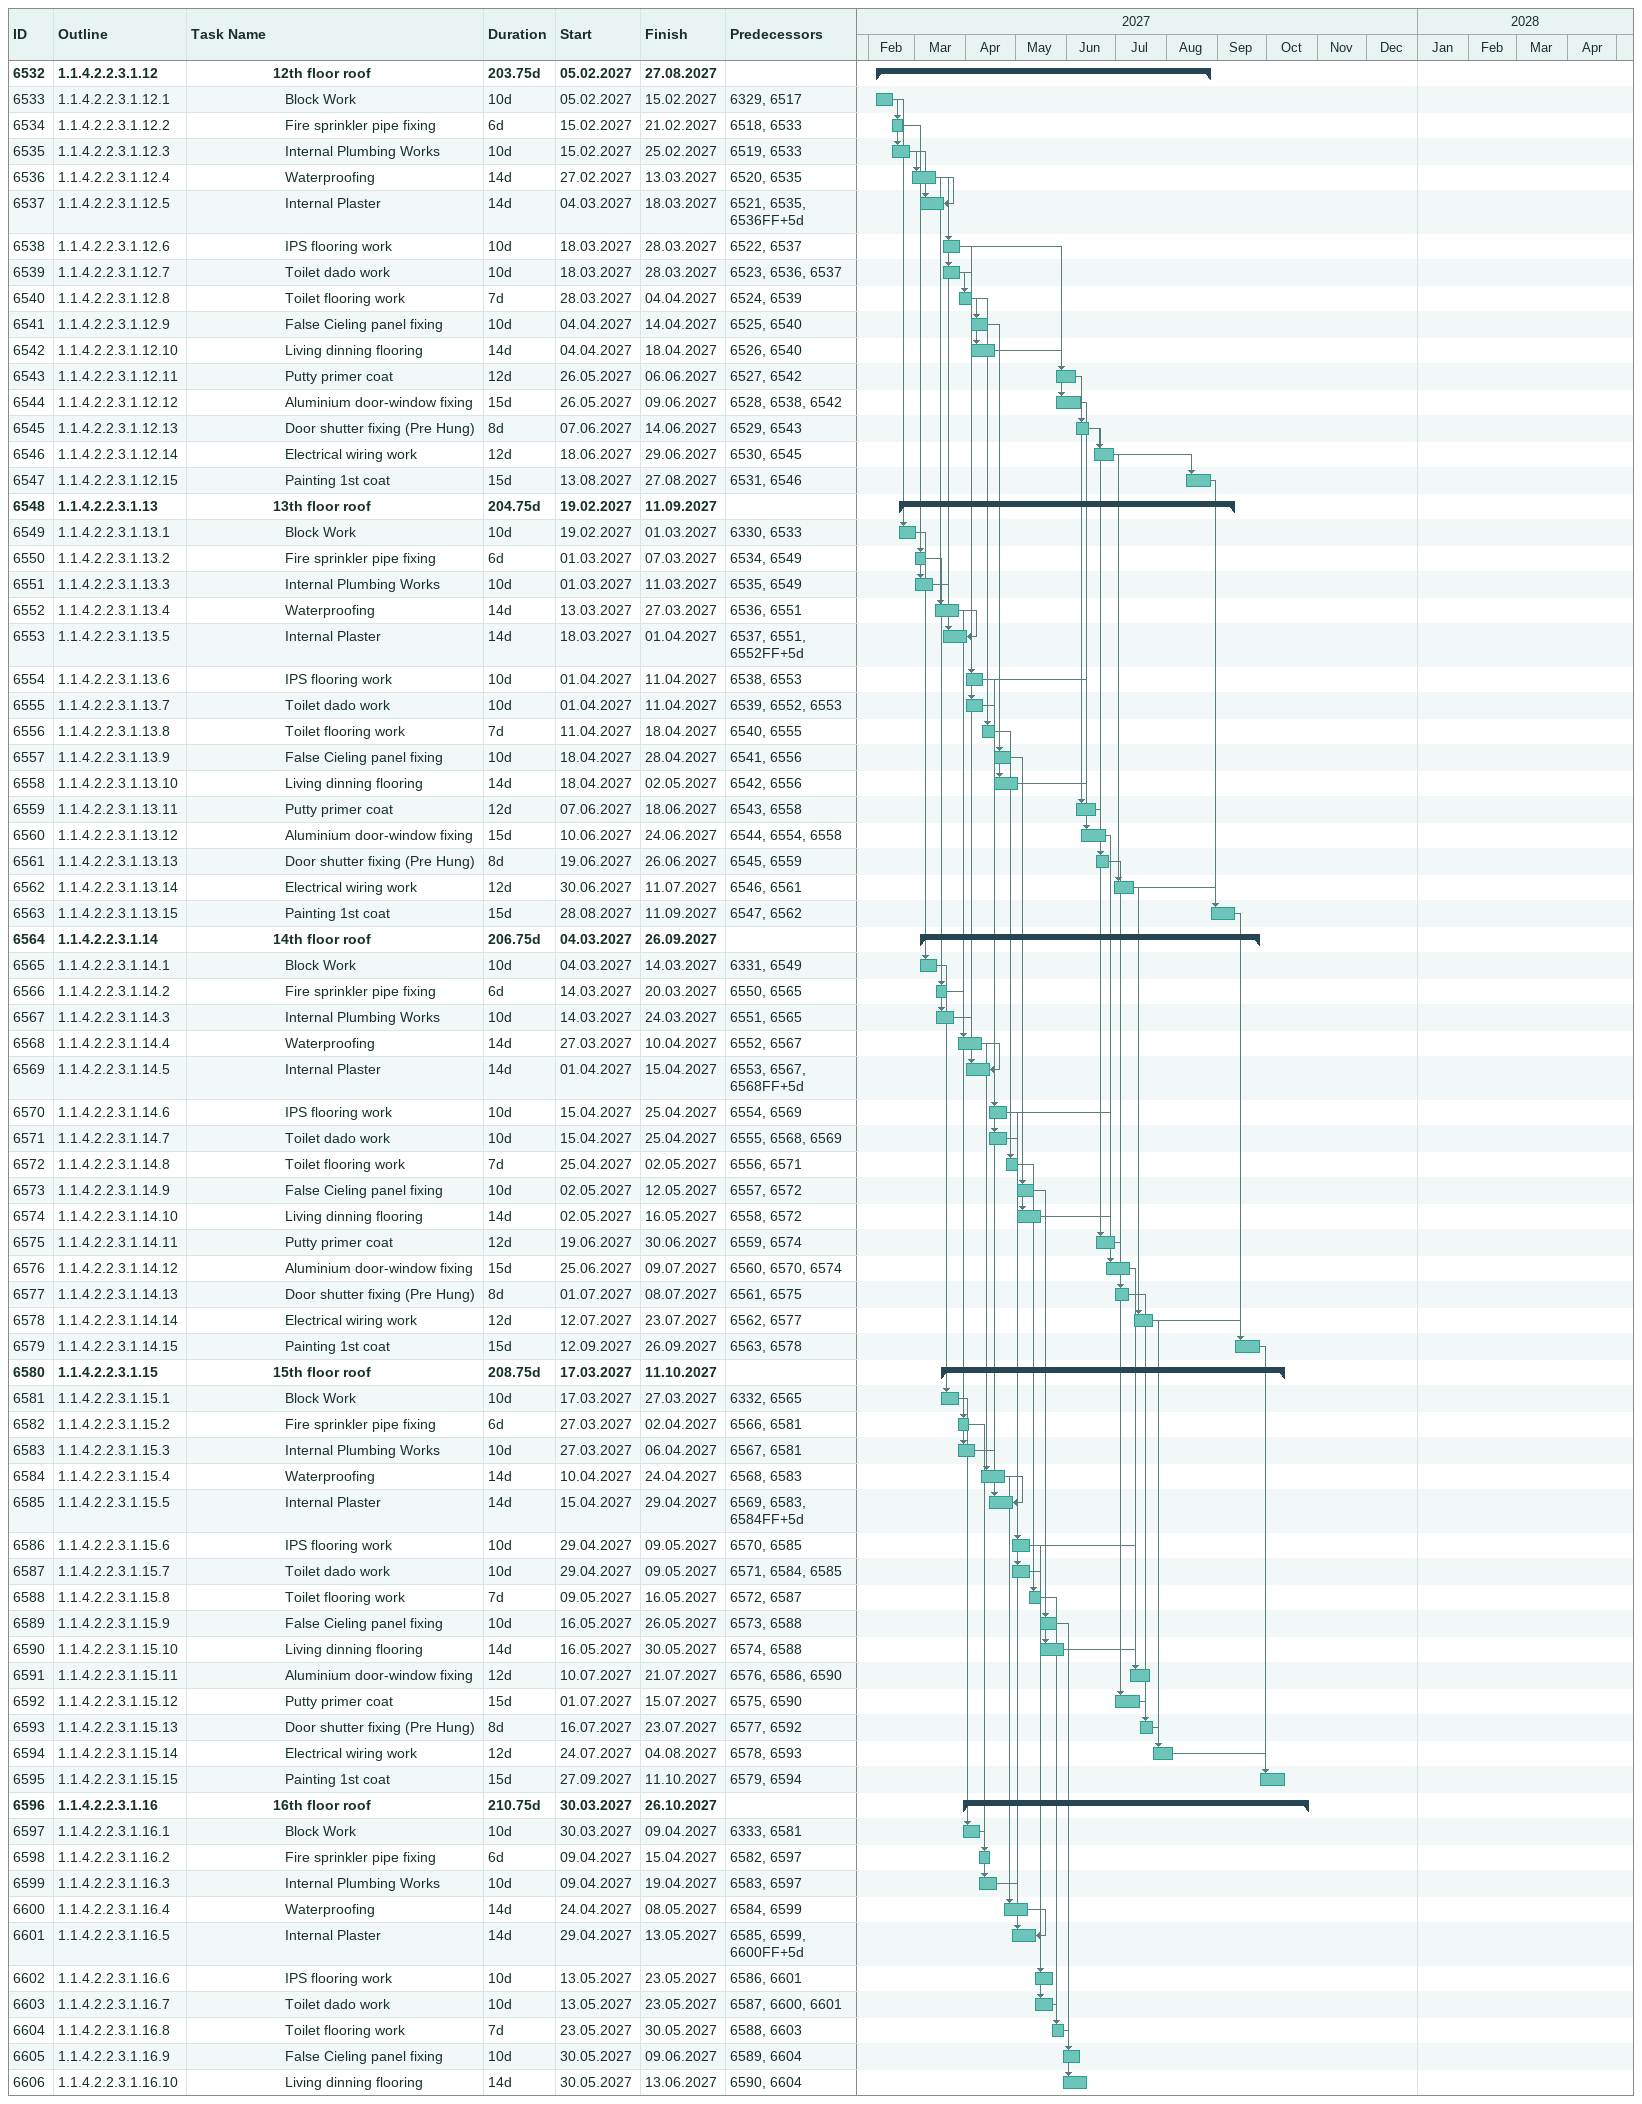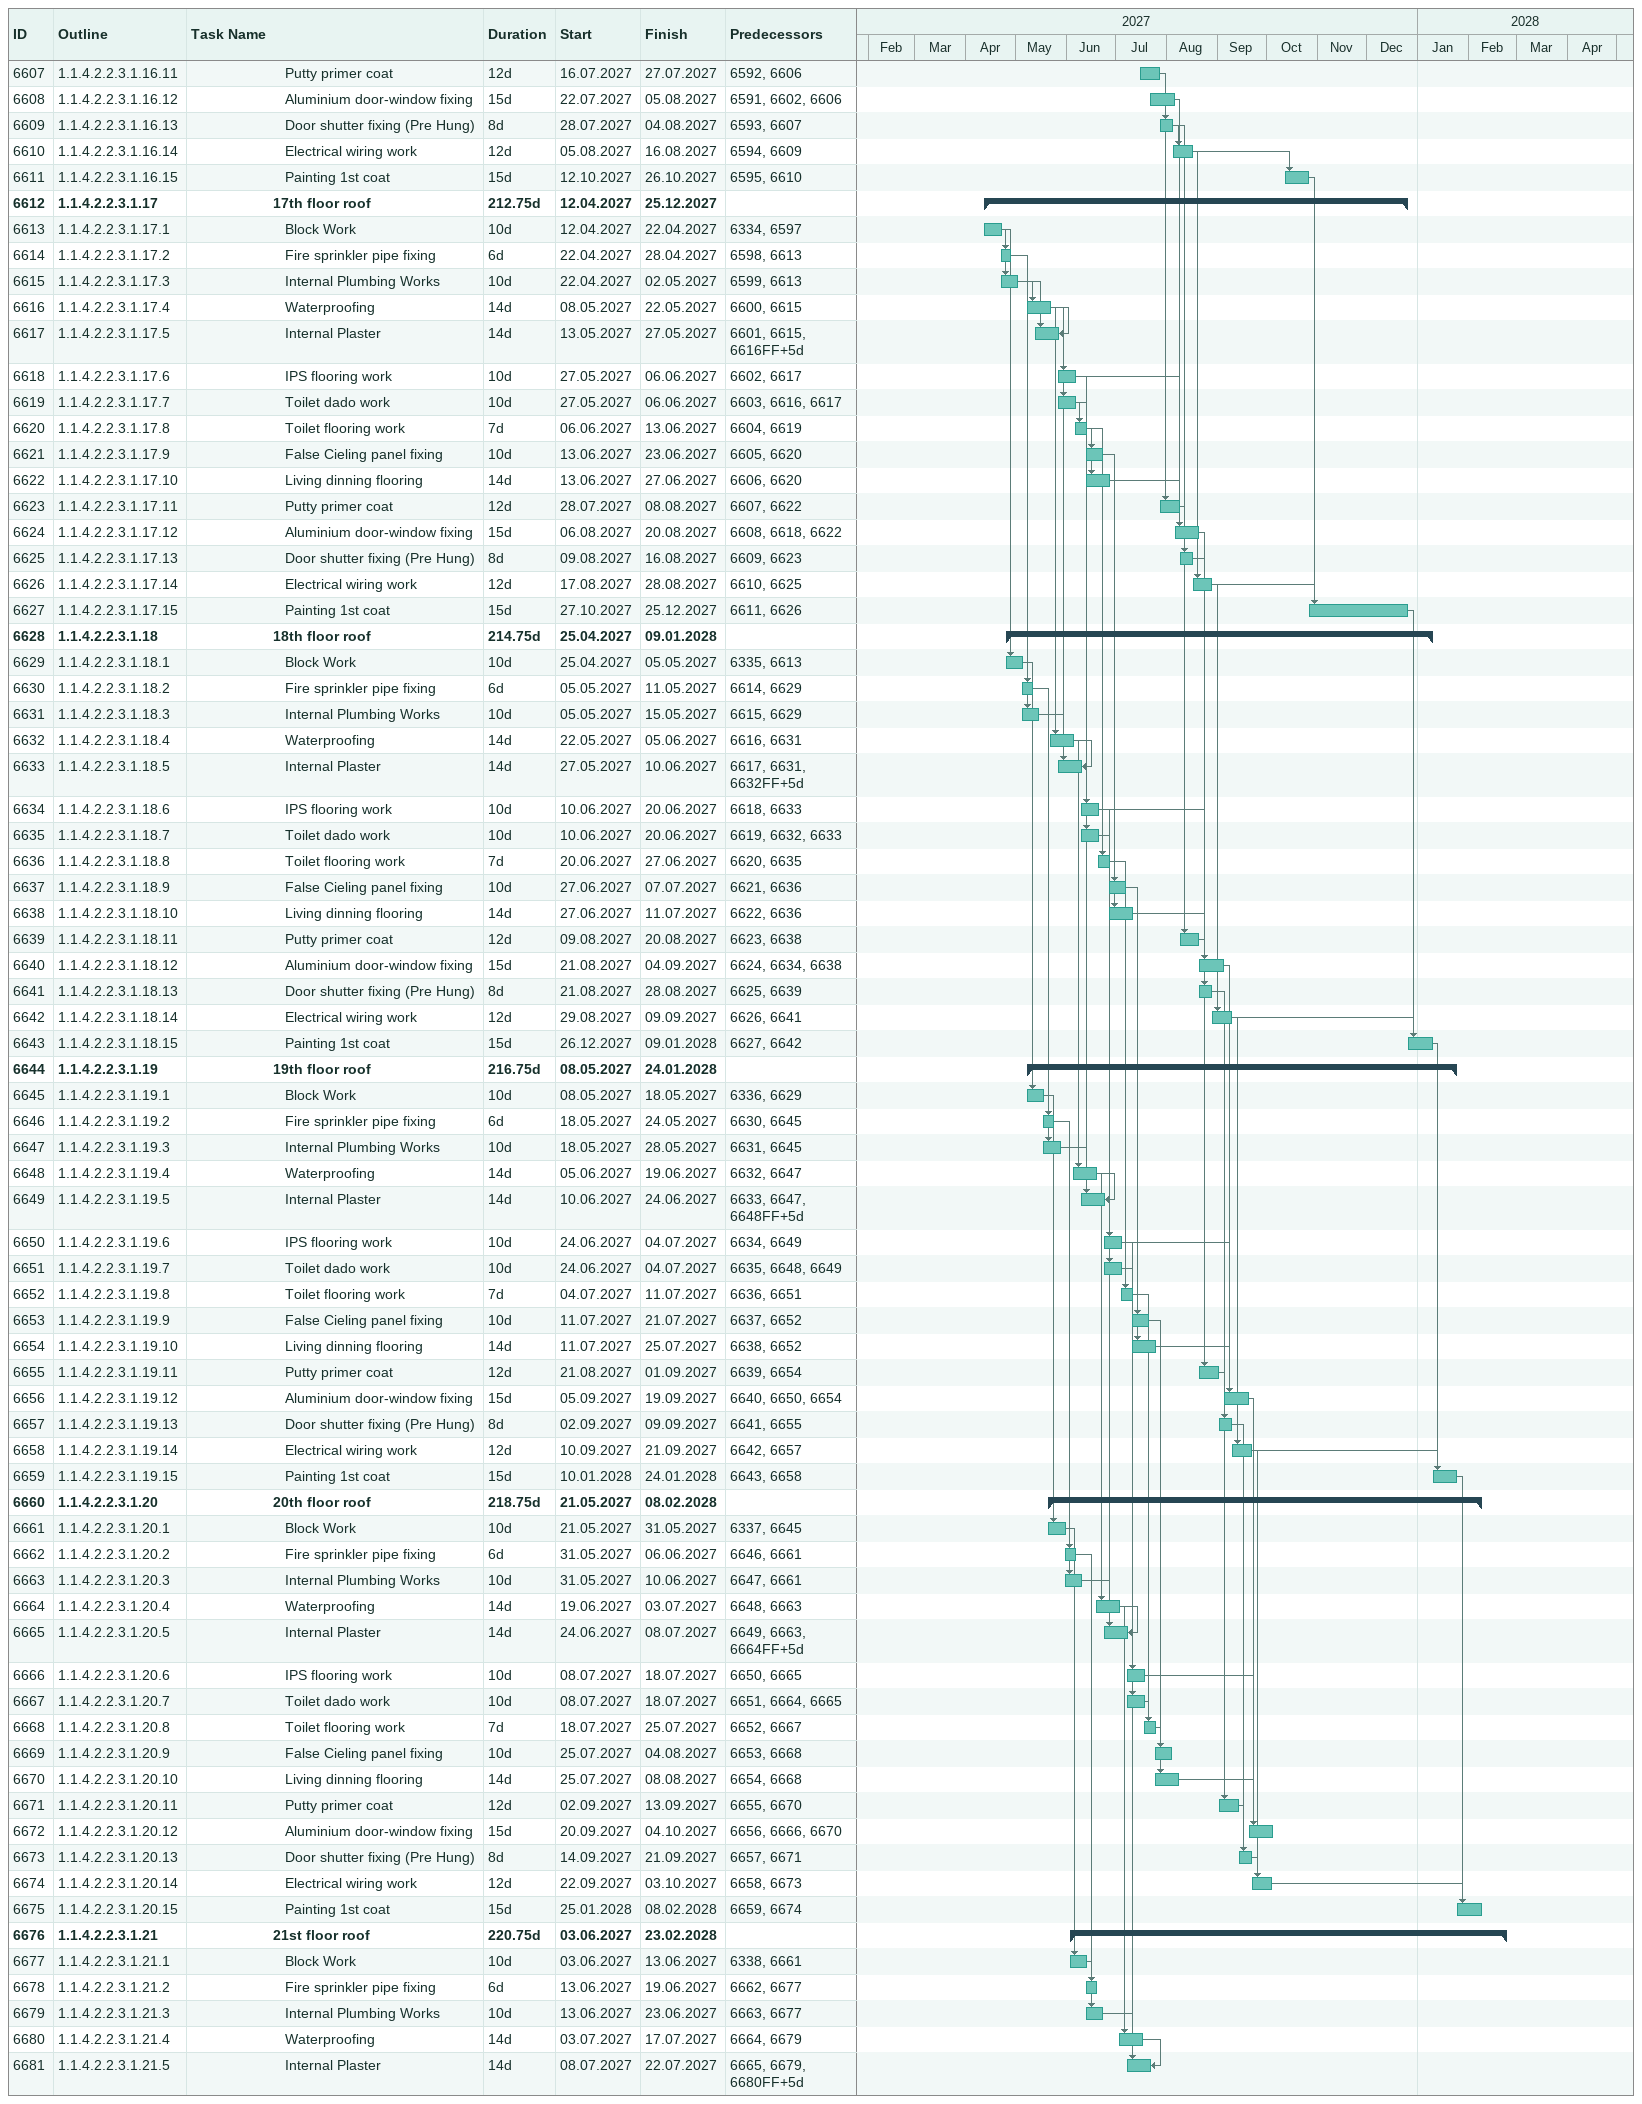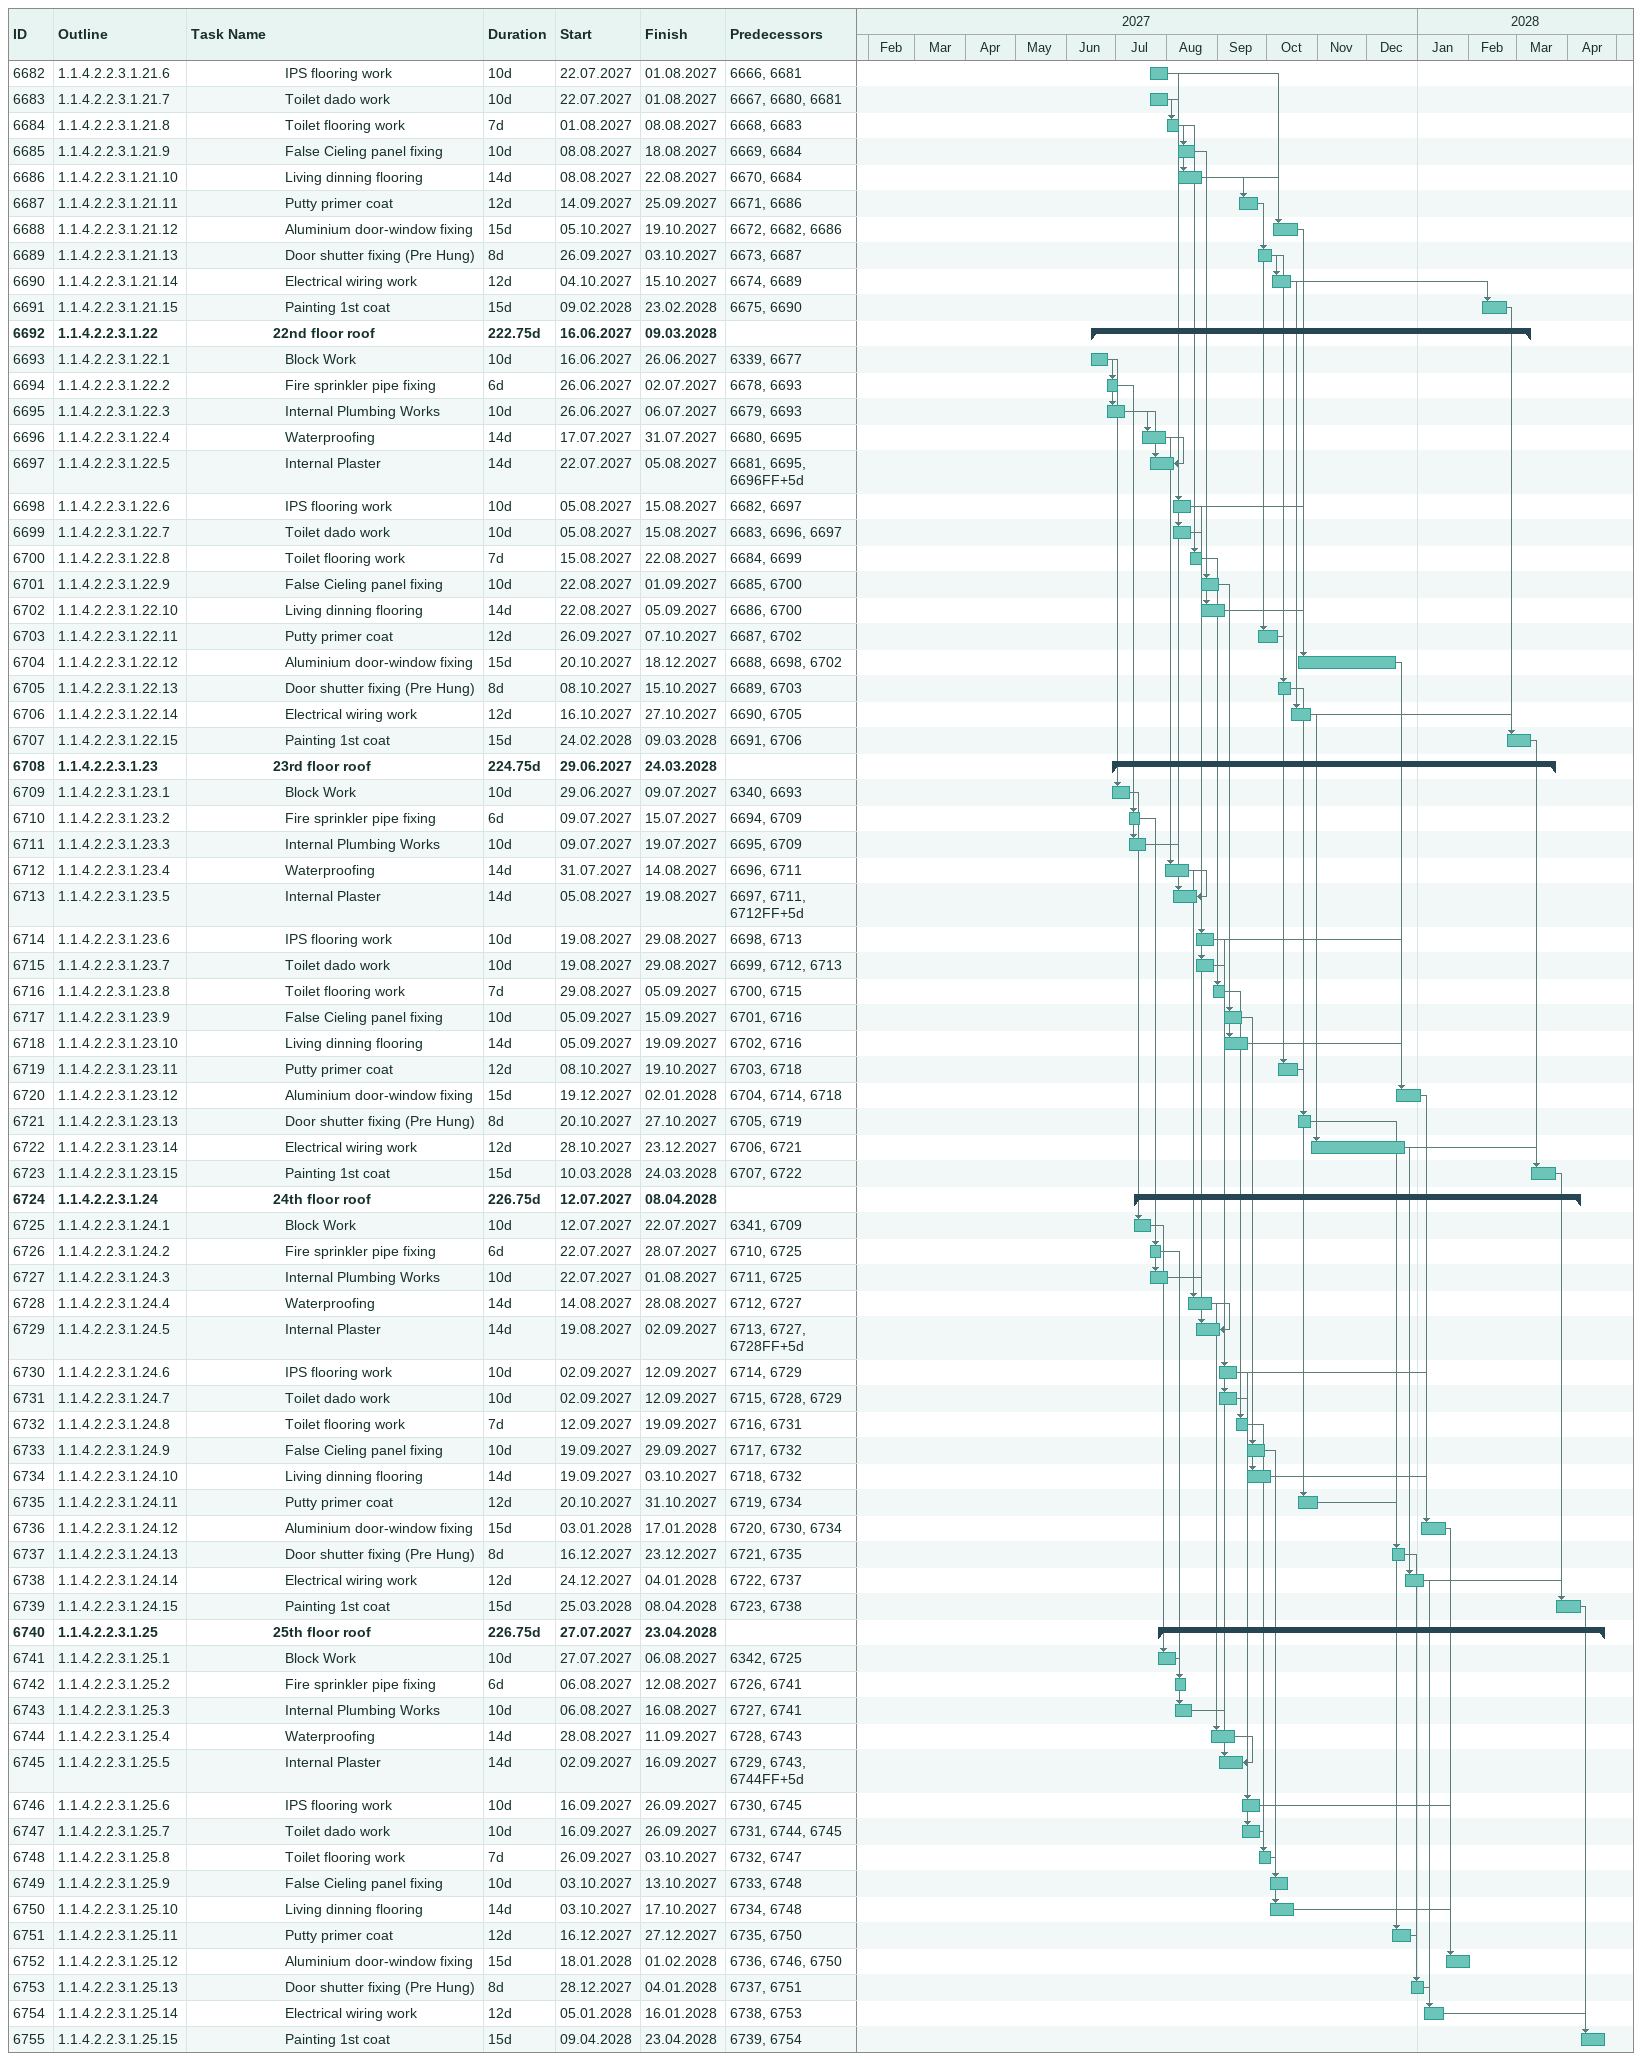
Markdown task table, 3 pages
| ID | WBS | Task | Duration | Start | Finish | Predecessors |
|---|---|---|---|---|---|---|
| 6532 | 1.1.4.2.2.3.1.12 | **12th floor roof** | 203.75d | 2027-02-05 | 2027-08-27 |  |
| 6533 | 1.1.4.2.2.3.1.12.1 | Block Work | 10d | 2027-02-05 | 2027-02-15 | 6329, 6517 |
| 6534 | 1.1.4.2.2.3.1.12.2 | Fire sprinkler pipe fixing | 6d | 2027-02-15 | 2027-02-21 | 6518, 6533 |
| 6535 | 1.1.4.2.2.3.1.12.3 | Internal Plumbing Works | 10d | 2027-02-15 | 2027-02-25 | 6519, 6533 |
| 6536 | 1.1.4.2.2.3.1.12.4 | Waterproofing | 14d | 2027-02-27 | 2027-03-13 | 6520, 6535 |
| 6537 | 1.1.4.2.2.3.1.12.5 | Internal Plaster | 14d | 2027-03-04 | 2027-03-18 | 6521, 6535, 6536FF+5d |
| 6538 | 1.1.4.2.2.3.1.12.6 | IPS flooring work | 10d | 2027-03-18 | 2027-03-28 | 6522, 6537 |
| 6539 | 1.1.4.2.2.3.1.12.7 | Toilet dado work | 10d | 2027-03-18 | 2027-03-28 | 6523, 6536, 6537 |
| 6540 | 1.1.4.2.2.3.1.12.8 | Toilet flooring work | 7d | 2027-03-28 | 2027-04-04 | 6524, 6539 |
| 6541 | 1.1.4.2.2.3.1.12.9 | False Cieling panel fixing | 10d | 2027-04-04 | 2027-04-14 | 6525, 6540 |
| 6542 | 1.1.4.2.2.3.1.12.10 | Living dinning flooring | 14d | 2027-04-04 | 2027-04-18 | 6526, 6540 |
| 6543 | 1.1.4.2.2.3.1.12.11 | Putty primer coat | 12d | 2027-05-26 | 2027-06-06 | 6527, 6542 |
| 6544 | 1.1.4.2.2.3.1.12.12 | Aluminium door-window fixing | 15d | 2027-05-26 | 2027-06-09 | 6528, 6538, 6542 |
| 6545 | 1.1.4.2.2.3.1.12.13 | Door shutter fixing (Pre Hung) | 8d | 2027-06-07 | 2027-06-14 | 6529, 6543 |
| 6546 | 1.1.4.2.2.3.1.12.14 | Electrical wiring work | 12d | 2027-06-18 | 2027-06-29 | 6530, 6545 |
| 6547 | 1.1.4.2.2.3.1.12.15 | Painting 1st coat | 15d | 2027-08-13 | 2027-08-27 | 6531, 6546 |
| 6548 | 1.1.4.2.2.3.1.13 | **13th floor roof** | 204.75d | 2027-02-19 | 2027-09-11 |  |
| 6549 | 1.1.4.2.2.3.1.13.1 | Block Work | 10d | 2027-02-19 | 2027-03-01 | 6330, 6533 |
| 6550 | 1.1.4.2.2.3.1.13.2 | Fire sprinkler pipe fixing | 6d | 2027-03-01 | 2027-03-07 | 6534, 6549 |
| 6551 | 1.1.4.2.2.3.1.13.3 | Internal Plumbing Works | 10d | 2027-03-01 | 2027-03-11 | 6535, 6549 |
| 6552 | 1.1.4.2.2.3.1.13.4 | Waterproofing | 14d | 2027-03-13 | 2027-03-27 | 6536, 6551 |
| 6553 | 1.1.4.2.2.3.1.13.5 | Internal Plaster | 14d | 2027-03-18 | 2027-04-01 | 6537, 6551, 6552FF+5d |
| 6554 | 1.1.4.2.2.3.1.13.6 | IPS flooring work | 10d | 2027-04-01 | 2027-04-11 | 6538, 6553 |
| 6555 | 1.1.4.2.2.3.1.13.7 | Toilet dado work | 10d | 2027-04-01 | 2027-04-11 | 6539, 6552, 6553 |
| 6556 | 1.1.4.2.2.3.1.13.8 | Toilet flooring work | 7d | 2027-04-11 | 2027-04-18 | 6540, 6555 |
| 6557 | 1.1.4.2.2.3.1.13.9 | False Cieling panel fixing | 10d | 2027-04-18 | 2027-04-28 | 6541, 6556 |
| 6558 | 1.1.4.2.2.3.1.13.10 | Living dinning flooring | 14d | 2027-04-18 | 2027-05-02 | 6542, 6556 |
| 6559 | 1.1.4.2.2.3.1.13.11 | Putty primer coat | 12d | 2027-06-07 | 2027-06-18 | 6543, 6558 |
| 6560 | 1.1.4.2.2.3.1.13.12 | Aluminium door-window fixing | 15d | 2027-06-10 | 2027-06-24 | 6544, 6554, 6558 |
| 6561 | 1.1.4.2.2.3.1.13.13 | Door shutter fixing (Pre Hung) | 8d | 2027-06-19 | 2027-06-26 | 6545, 6559 |
| 6562 | 1.1.4.2.2.3.1.13.14 | Electrical wiring work | 12d | 2027-06-30 | 2027-07-11 | 6546, 6561 |
| 6563 | 1.1.4.2.2.3.1.13.15 | Painting 1st coat | 15d | 2027-08-28 | 2027-09-11 | 6547, 6562 |
| 6564 | 1.1.4.2.2.3.1.14 | **14th floor roof** | 206.75d | 2027-03-04 | 2027-09-26 |  |
| 6565 | 1.1.4.2.2.3.1.14.1 | Block Work | 10d | 2027-03-04 | 2027-03-14 | 6331, 6549 |
| 6566 | 1.1.4.2.2.3.1.14.2 | Fire sprinkler pipe fixing | 6d | 2027-03-14 | 2027-03-20 | 6550, 6565 |
| 6567 | 1.1.4.2.2.3.1.14.3 | Internal Plumbing Works | 10d | 2027-03-14 | 2027-03-24 | 6551, 6565 |
| 6568 | 1.1.4.2.2.3.1.14.4 | Waterproofing | 14d | 2027-03-27 | 2027-04-10 | 6552, 6567 |
| 6569 | 1.1.4.2.2.3.1.14.5 | Internal Plaster | 14d | 2027-04-01 | 2027-04-15 | 6553, 6567, 6568FF+5d |
| 6570 | 1.1.4.2.2.3.1.14.6 | IPS flooring work | 10d | 2027-04-15 | 2027-04-25 | 6554, 6569 |
| 6571 | 1.1.4.2.2.3.1.14.7 | Toilet dado work | 10d | 2027-04-15 | 2027-04-25 | 6555, 6568, 6569 |
| 6572 | 1.1.4.2.2.3.1.14.8 | Toilet flooring work | 7d | 2027-04-25 | 2027-05-02 | 6556, 6571 |
| 6573 | 1.1.4.2.2.3.1.14.9 | False Cieling panel fixing | 10d | 2027-05-02 | 2027-05-12 | 6557, 6572 |
| 6574 | 1.1.4.2.2.3.1.14.10 | Living dinning flooring | 14d | 2027-05-02 | 2027-05-16 | 6558, 6572 |
| 6575 | 1.1.4.2.2.3.1.14.11 | Putty primer coat | 12d | 2027-06-19 | 2027-06-30 | 6559, 6574 |
| 6576 | 1.1.4.2.2.3.1.14.12 | Aluminium door-window fixing | 15d | 2027-06-25 | 2027-07-09 | 6560, 6570, 6574 |
| 6577 | 1.1.4.2.2.3.1.14.13 | Door shutter fixing (Pre Hung) | 8d | 2027-07-01 | 2027-07-08 | 6561, 6575 |
| 6578 | 1.1.4.2.2.3.1.14.14 | Electrical wiring work | 12d | 2027-07-12 | 2027-07-23 | 6562, 6577 |
| 6579 | 1.1.4.2.2.3.1.14.15 | Painting 1st coat | 15d | 2027-09-12 | 2027-09-26 | 6563, 6578 |
| 6580 | 1.1.4.2.2.3.1.15 | **15th floor roof** | 208.75d | 2027-03-17 | 2027-10-11 |  |
| 6581 | 1.1.4.2.2.3.1.15.1 | Block Work | 10d | 2027-03-17 | 2027-03-27 | 6332, 6565 |
| 6582 | 1.1.4.2.2.3.1.15.2 | Fire sprinkler pipe fixing | 6d | 2027-03-27 | 2027-04-02 | 6566, 6581 |
| 6583 | 1.1.4.2.2.3.1.15.3 | Internal Plumbing Works | 10d | 2027-03-27 | 2027-04-06 | 6567, 6581 |
| 6584 | 1.1.4.2.2.3.1.15.4 | Waterproofing | 14d | 2027-04-10 | 2027-04-24 | 6568, 6583 |
| 6585 | 1.1.4.2.2.3.1.15.5 | Internal Plaster | 14d | 2027-04-15 | 2027-04-29 | 6569, 6583, 6584FF+5d |
| 6586 | 1.1.4.2.2.3.1.15.6 | IPS flooring work | 10d | 2027-04-29 | 2027-05-09 | 6570, 6585 |
| 6587 | 1.1.4.2.2.3.1.15.7 | Toilet dado work | 10d | 2027-04-29 | 2027-05-09 | 6571, 6584, 6585 |
| 6588 | 1.1.4.2.2.3.1.15.8 | Toilet flooring work | 7d | 2027-05-09 | 2027-05-16 | 6572, 6587 |
| 6589 | 1.1.4.2.2.3.1.15.9 | False Cieling panel fixing | 10d | 2027-05-16 | 2027-05-26 | 6573, 6588 |
| 6590 | 1.1.4.2.2.3.1.15.10 | Living dinning flooring | 14d | 2027-05-16 | 2027-05-30 | 6574, 6588 |
| 6591 | 1.1.4.2.2.3.1.15.11 | Aluminium door-window fixing | 12d | 2027-07-10 | 2027-07-21 | 6576, 6586, 6590 |
| 6592 | 1.1.4.2.2.3.1.15.12 | Putty primer coat | 15d | 2027-07-01 | 2027-07-15 | 6575, 6590 |
| 6593 | 1.1.4.2.2.3.1.15.13 | Door shutter fixing (Pre Hung) | 8d | 2027-07-16 | 2027-07-23 | 6577, 6592 |
| 6594 | 1.1.4.2.2.3.1.15.14 | Electrical wiring work | 12d | 2027-07-24 | 2027-08-04 | 6578, 6593 |
| 6595 | 1.1.4.2.2.3.1.15.15 | Painting 1st coat | 15d | 2027-09-27 | 2027-10-11 | 6579, 6594 |
| 6596 | 1.1.4.2.2.3.1.16 | **16th floor roof** | 210.75d | 2027-03-30 | 2027-10-26 |  |
| 6597 | 1.1.4.2.2.3.1.16.1 | Block Work | 10d | 2027-03-30 | 2027-04-09 | 6333, 6581 |
| 6598 | 1.1.4.2.2.3.1.16.2 | Fire sprinkler pipe fixing | 6d | 2027-04-09 | 2027-04-15 | 6582, 6597 |
| 6599 | 1.1.4.2.2.3.1.16.3 | Internal Plumbing Works | 10d | 2027-04-09 | 2027-04-19 | 6583, 6597 |
| 6600 | 1.1.4.2.2.3.1.16.4 | Waterproofing | 14d | 2027-04-24 | 2027-05-08 | 6584, 6599 |
| 6601 | 1.1.4.2.2.3.1.16.5 | Internal Plaster | 14d | 2027-04-29 | 2027-05-13 | 6585, 6599, 6600FF+5d |
| 6602 | 1.1.4.2.2.3.1.16.6 | IPS flooring work | 10d | 2027-05-13 | 2027-05-23 | 6586, 6601 |
| 6603 | 1.1.4.2.2.3.1.16.7 | Toilet dado work | 10d | 2027-05-13 | 2027-05-23 | 6587, 6600, 6601 |
| 6604 | 1.1.4.2.2.3.1.16.8 | Toilet flooring work | 7d | 2027-05-23 | 2027-05-30 | 6588, 6603 |
| 6605 | 1.1.4.2.2.3.1.16.9 | False Cieling panel fixing | 10d | 2027-05-30 | 2027-06-09 | 6589, 6604 |
| 6606 | 1.1.4.2.2.3.1.16.10 | Living dinning flooring | 14d | 2027-05-30 | 2027-06-13 | 6590, 6604 |
| 6607 | 1.1.4.2.2.3.1.16.11 | Putty primer coat | 12d | 2027-07-16 | 2027-07-27 | 6592, 6606 |
| 6608 | 1.1.4.2.2.3.1.16.12 | Aluminium door-window fixing | 15d | 2027-07-22 | 2027-08-05 | 6591, 6602, 6606 |
| 6609 | 1.1.4.2.2.3.1.16.13 | Door shutter fixing (Pre Hung) | 8d | 2027-07-28 | 2027-08-04 | 6593, 6607 |
| 6610 | 1.1.4.2.2.3.1.16.14 | Electrical wiring work | 12d | 2027-08-05 | 2027-08-16 | 6594, 6609 |
| 6611 | 1.1.4.2.2.3.1.16.15 | Painting 1st coat | 15d | 2027-10-12 | 2027-10-26 | 6595, 6610 |
| 6612 | 1.1.4.2.2.3.1.17 | **17th floor roof** | 212.75d | 2027-04-12 | 2027-12-25 |  |
| 6613 | 1.1.4.2.2.3.1.17.1 | Block Work | 10d | 2027-04-12 | 2027-04-22 | 6334, 6597 |
| 6614 | 1.1.4.2.2.3.1.17.2 | Fire sprinkler pipe fixing | 6d | 2027-04-22 | 2027-04-28 | 6598, 6613 |
| 6615 | 1.1.4.2.2.3.1.17.3 | Internal Plumbing Works | 10d | 2027-04-22 | 2027-05-02 | 6599, 6613 |
| 6616 | 1.1.4.2.2.3.1.17.4 | Waterproofing | 14d | 2027-05-08 | 2027-05-22 | 6600, 6615 |
| 6617 | 1.1.4.2.2.3.1.17.5 | Internal Plaster | 14d | 2027-05-13 | 2027-05-27 | 6601, 6615, 6616FF+5d |
| 6618 | 1.1.4.2.2.3.1.17.6 | IPS flooring work | 10d | 2027-05-27 | 2027-06-06 | 6602, 6617 |
| 6619 | 1.1.4.2.2.3.1.17.7 | Toilet dado work | 10d | 2027-05-27 | 2027-06-06 | 6603, 6616, 6617 |
| 6620 | 1.1.4.2.2.3.1.17.8 | Toilet flooring work | 7d | 2027-06-06 | 2027-06-13 | 6604, 6619 |
| 6621 | 1.1.4.2.2.3.1.17.9 | False Cieling panel fixing | 10d | 2027-06-13 | 2027-06-23 | 6605, 6620 |
| 6622 | 1.1.4.2.2.3.1.17.10 | Living dinning flooring | 14d | 2027-06-13 | 2027-06-27 | 6606, 6620 |
| 6623 | 1.1.4.2.2.3.1.17.11 | Putty primer coat | 12d | 2027-07-28 | 2027-08-08 | 6607, 6622 |
| 6624 | 1.1.4.2.2.3.1.17.12 | Aluminium door-window fixing | 15d | 2027-08-06 | 2027-08-20 | 6608, 6618, 6622 |
| 6625 | 1.1.4.2.2.3.1.17.13 | Door shutter fixing (Pre Hung) | 8d | 2027-08-09 | 2027-08-16 | 6609, 6623 |
| 6626 | 1.1.4.2.2.3.1.17.14 | Electrical wiring work | 12d | 2027-08-17 | 2027-08-28 | 6610, 6625 |
| 6627 | 1.1.4.2.2.3.1.17.15 | Painting 1st coat | 15d | 2027-10-27 | 2027-12-25 | 6611, 6626 |
| 6628 | 1.1.4.2.2.3.1.18 | **18th floor roof** | 214.75d | 2027-04-25 | 2028-01-09 |  |
| 6629 | 1.1.4.2.2.3.1.18.1 | Block Work | 10d | 2027-04-25 | 2027-05-05 | 6335, 6613 |
| 6630 | 1.1.4.2.2.3.1.18.2 | Fire sprinkler pipe fixing | 6d | 2027-05-05 | 2027-05-11 | 6614, 6629 |
| 6631 | 1.1.4.2.2.3.1.18.3 | Internal Plumbing Works | 10d | 2027-05-05 | 2027-05-15 | 6615, 6629 |
| 6632 | 1.1.4.2.2.3.1.18.4 | Waterproofing | 14d | 2027-05-22 | 2027-06-05 | 6616, 6631 |
| 6633 | 1.1.4.2.2.3.1.18.5 | Internal Plaster | 14d | 2027-05-27 | 2027-06-10 | 6617, 6631, 6632FF+5d |
| 6634 | 1.1.4.2.2.3.1.18.6 | IPS flooring work | 10d | 2027-06-10 | 2027-06-20 | 6618, 6633 |
| 6635 | 1.1.4.2.2.3.1.18.7 | Toilet dado work | 10d | 2027-06-10 | 2027-06-20 | 6619, 6632, 6633 |
| 6636 | 1.1.4.2.2.3.1.18.8 | Toilet flooring work | 7d | 2027-06-20 | 2027-06-27 | 6620, 6635 |
| 6637 | 1.1.4.2.2.3.1.18.9 | False Cieling panel fixing | 10d | 2027-06-27 | 2027-07-07 | 6621, 6636 |
| 6638 | 1.1.4.2.2.3.1.18.10 | Living dinning flooring | 14d | 2027-06-27 | 2027-07-11 | 6622, 6636 |
| 6639 | 1.1.4.2.2.3.1.18.11 | Putty primer coat | 12d | 2027-08-09 | 2027-08-20 | 6623, 6638 |
| 6640 | 1.1.4.2.2.3.1.18.12 | Aluminium door-window fixing | 15d | 2027-08-21 | 2027-09-04 | 6624, 6634, 6638 |
| 6641 | 1.1.4.2.2.3.1.18.13 | Door shutter fixing (Pre Hung) | 8d | 2027-08-21 | 2027-08-28 | 6625, 6639 |
| 6642 | 1.1.4.2.2.3.1.18.14 | Electrical wiring work | 12d | 2027-08-29 | 2027-09-09 | 6626, 6641 |
| 6643 | 1.1.4.2.2.3.1.18.15 | Painting 1st coat | 15d | 2027-12-26 | 2028-01-09 | 6627, 6642 |
| 6644 | 1.1.4.2.2.3.1.19 | **19th floor roof** | 216.75d | 2027-05-08 | 2028-01-24 |  |
| 6645 | 1.1.4.2.2.3.1.19.1 | Block Work | 10d | 2027-05-08 | 2027-05-18 | 6336, 6629 |
| 6646 | 1.1.4.2.2.3.1.19.2 | Fire sprinkler pipe fixing | 6d | 2027-05-18 | 2027-05-24 | 6630, 6645 |
| 6647 | 1.1.4.2.2.3.1.19.3 | Internal Plumbing Works | 10d | 2027-05-18 | 2027-05-28 | 6631, 6645 |
| 6648 | 1.1.4.2.2.3.1.19.4 | Waterproofing | 14d | 2027-06-05 | 2027-06-19 | 6632, 6647 |
| 6649 | 1.1.4.2.2.3.1.19.5 | Internal Plaster | 14d | 2027-06-10 | 2027-06-24 | 6633, 6647, 6648FF+5d |
| 6650 | 1.1.4.2.2.3.1.19.6 | IPS flooring work | 10d | 2027-06-24 | 2027-07-04 | 6634, 6649 |
| 6651 | 1.1.4.2.2.3.1.19.7 | Toilet dado work | 10d | 2027-06-24 | 2027-07-04 | 6635, 6648, 6649 |
| 6652 | 1.1.4.2.2.3.1.19.8 | Toilet flooring work | 7d | 2027-07-04 | 2027-07-11 | 6636, 6651 |
| 6653 | 1.1.4.2.2.3.1.19.9 | False Cieling panel fixing | 10d | 2027-07-11 | 2027-07-21 | 6637, 6652 |
| 6654 | 1.1.4.2.2.3.1.19.10 | Living dinning flooring | 14d | 2027-07-11 | 2027-07-25 | 6638, 6652 |
| 6655 | 1.1.4.2.2.3.1.19.11 | Putty primer coat | 12d | 2027-08-21 | 2027-09-01 | 6639, 6654 |
| 6656 | 1.1.4.2.2.3.1.19.12 | Aluminium door-window fixing | 15d | 2027-09-05 | 2027-09-19 | 6640, 6650, 6654 |
| 6657 | 1.1.4.2.2.3.1.19.13 | Door shutter fixing (Pre Hung) | 8d | 2027-09-02 | 2027-09-09 | 6641, 6655 |
| 6658 | 1.1.4.2.2.3.1.19.14 | Electrical wiring work | 12d | 2027-09-10 | 2027-09-21 | 6642, 6657 |
| 6659 | 1.1.4.2.2.3.1.19.15 | Painting 1st coat | 15d | 2028-01-10 | 2028-01-24 | 6643, 6658 |
| 6660 | 1.1.4.2.2.3.1.20 | **20th floor roof** | 218.75d | 2027-05-21 | 2028-02-08 |  |
| 6661 | 1.1.4.2.2.3.1.20.1 | Block Work | 10d | 2027-05-21 | 2027-05-31 | 6337, 6645 |
| 6662 | 1.1.4.2.2.3.1.20.2 | Fire sprinkler pipe fixing | 6d | 2027-05-31 | 2027-06-06 | 6646, 6661 |
| 6663 | 1.1.4.2.2.3.1.20.3 | Internal Plumbing Works | 10d | 2027-05-31 | 2027-06-10 | 6647, 6661 |
| 6664 | 1.1.4.2.2.3.1.20.4 | Waterproofing | 14d | 2027-06-19 | 2027-07-03 | 6648, 6663 |
| 6665 | 1.1.4.2.2.3.1.20.5 | Internal Plaster | 14d | 2027-06-24 | 2027-07-08 | 6649, 6663, 6664FF+5d |
| 6666 | 1.1.4.2.2.3.1.20.6 | IPS flooring work | 10d | 2027-07-08 | 2027-07-18 | 6650, 6665 |
| 6667 | 1.1.4.2.2.3.1.20.7 | Toilet dado work | 10d | 2027-07-08 | 2027-07-18 | 6651, 6664, 6665 |
| 6668 | 1.1.4.2.2.3.1.20.8 | Toilet flooring work | 7d | 2027-07-18 | 2027-07-25 | 6652, 6667 |
| 6669 | 1.1.4.2.2.3.1.20.9 | False Cieling panel fixing | 10d | 2027-07-25 | 2027-08-04 | 6653, 6668 |
| 6670 | 1.1.4.2.2.3.1.20.10 | Living dinning flooring | 14d | 2027-07-25 | 2027-08-08 | 6654, 6668 |
| 6671 | 1.1.4.2.2.3.1.20.11 | Putty primer coat | 12d | 2027-09-02 | 2027-09-13 | 6655, 6670 |
| 6672 | 1.1.4.2.2.3.1.20.12 | Aluminium door-window fixing | 15d | 2027-09-20 | 2027-10-04 | 6656, 6666, 6670 |
| 6673 | 1.1.4.2.2.3.1.20.13 | Door shutter fixing (Pre Hung) | 8d | 2027-09-14 | 2027-09-21 | 6657, 6671 |
| 6674 | 1.1.4.2.2.3.1.20.14 | Electrical wiring work | 12d | 2027-09-22 | 2027-10-03 | 6658, 6673 |
| 6675 | 1.1.4.2.2.3.1.20.15 | Painting 1st coat | 15d | 2028-01-25 | 2028-02-08 | 6659, 6674 |
| 6676 | 1.1.4.2.2.3.1.21 | **21st floor roof** | 220.75d | 2027-06-03 | 2028-02-23 |  |
| 6677 | 1.1.4.2.2.3.1.21.1 | Block Work | 10d | 2027-06-03 | 2027-06-13 | 6338, 6661 |
| 6678 | 1.1.4.2.2.3.1.21.2 | Fire sprinkler pipe fixing | 6d | 2027-06-13 | 2027-06-19 | 6662, 6677 |
| 6679 | 1.1.4.2.2.3.1.21.3 | Internal Plumbing Works | 10d | 2027-06-13 | 2027-06-23 | 6663, 6677 |
| 6680 | 1.1.4.2.2.3.1.21.4 | Waterproofing | 14d | 2027-07-03 | 2027-07-17 | 6664, 6679 |
| 6681 | 1.1.4.2.2.3.1.21.5 | Internal Plaster | 14d | 2027-07-08 | 2027-07-22 | 6665, 6679, 6680FF+5d |
| 6682 | 1.1.4.2.2.3.1.21.6 | IPS flooring work | 10d | 2027-07-22 | 2027-08-01 | 6666, 6681 |
| 6683 | 1.1.4.2.2.3.1.21.7 | Toilet dado work | 10d | 2027-07-22 | 2027-08-01 | 6667, 6680, 6681 |
| 6684 | 1.1.4.2.2.3.1.21.8 | Toilet flooring work | 7d | 2027-08-01 | 2027-08-08 | 6668, 6683 |
| 6685 | 1.1.4.2.2.3.1.21.9 | False Cieling panel fixing | 10d | 2027-08-08 | 2027-08-18 | 6669, 6684 |
| 6686 | 1.1.4.2.2.3.1.21.10 | Living dinning flooring | 14d | 2027-08-08 | 2027-08-22 | 6670, 6684 |
| 6687 | 1.1.4.2.2.3.1.21.11 | Putty primer coat | 12d | 2027-09-14 | 2027-09-25 | 6671, 6686 |
| 6688 | 1.1.4.2.2.3.1.21.12 | Aluminium door-window fixing | 15d | 2027-10-05 | 2027-10-19 | 6672, 6682, 6686 |
| 6689 | 1.1.4.2.2.3.1.21.13 | Door shutter fixing (Pre Hung) | 8d | 2027-09-26 | 2027-10-03 | 6673, 6687 |
| 6690 | 1.1.4.2.2.3.1.21.14 | Electrical wiring work | 12d | 2027-10-04 | 2027-10-15 | 6674, 6689 |
| 6691 | 1.1.4.2.2.3.1.21.15 | Painting 1st coat | 15d | 2028-02-09 | 2028-02-23 | 6675, 6690 |
| 6692 | 1.1.4.2.2.3.1.22 | **22nd floor roof** | 222.75d | 2027-06-16 | 2028-03-09 |  |
| 6693 | 1.1.4.2.2.3.1.22.1 | Block Work | 10d | 2027-06-16 | 2027-06-26 | 6339, 6677 |
| 6694 | 1.1.4.2.2.3.1.22.2 | Fire sprinkler pipe fixing | 6d | 2027-06-26 | 2027-07-02 | 6678, 6693 |
| 6695 | 1.1.4.2.2.3.1.22.3 | Internal Plumbing Works | 10d | 2027-06-26 | 2027-07-06 | 6679, 6693 |
| 6696 | 1.1.4.2.2.3.1.22.4 | Waterproofing | 14d | 2027-07-17 | 2027-07-31 | 6680, 6695 |
| 6697 | 1.1.4.2.2.3.1.22.5 | Internal Plaster | 14d | 2027-07-22 | 2027-08-05 | 6681, 6695, 6696FF+5d |
| 6698 | 1.1.4.2.2.3.1.22.6 | IPS flooring work | 10d | 2027-08-05 | 2027-08-15 | 6682, 6697 |
| 6699 | 1.1.4.2.2.3.1.22.7 | Toilet dado work | 10d | 2027-08-05 | 2027-08-15 | 6683, 6696, 6697 |
| 6700 | 1.1.4.2.2.3.1.22.8 | Toilet flooring work | 7d | 2027-08-15 | 2027-08-22 | 6684, 6699 |
| 6701 | 1.1.4.2.2.3.1.22.9 | False Cieling panel fixing | 10d | 2027-08-22 | 2027-09-01 | 6685, 6700 |
| 6702 | 1.1.4.2.2.3.1.22.10 | Living dinning flooring | 14d | 2027-08-22 | 2027-09-05 | 6686, 6700 |
| 6703 | 1.1.4.2.2.3.1.22.11 | Putty primer coat | 12d | 2027-09-26 | 2027-10-07 | 6687, 6702 |
| 6704 | 1.1.4.2.2.3.1.22.12 | Aluminium door-window fixing | 15d | 2027-10-20 | 2027-12-18 | 6688, 6698, 6702 |
| 6705 | 1.1.4.2.2.3.1.22.13 | Door shutter fixing (Pre Hung) | 8d | 2027-10-08 | 2027-10-15 | 6689, 6703 |
| 6706 | 1.1.4.2.2.3.1.22.14 | Electrical wiring work | 12d | 2027-10-16 | 2027-10-27 | 6690, 6705 |
| 6707 | 1.1.4.2.2.3.1.22.15 | Painting 1st coat | 15d | 2028-02-24 | 2028-03-09 | 6691, 6706 |
| 6708 | 1.1.4.2.2.3.1.23 | **23rd floor roof** | 224.75d | 2027-06-29 | 2028-03-24 |  |
| 6709 | 1.1.4.2.2.3.1.23.1 | Block Work | 10d | 2027-06-29 | 2027-07-09 | 6340, 6693 |
| 6710 | 1.1.4.2.2.3.1.23.2 | Fire sprinkler pipe fixing | 6d | 2027-07-09 | 2027-07-15 | 6694, 6709 |
| 6711 | 1.1.4.2.2.3.1.23.3 | Internal Plumbing Works | 10d | 2027-07-09 | 2027-07-19 | 6695, 6709 |
| 6712 | 1.1.4.2.2.3.1.23.4 | Waterproofing | 14d | 2027-07-31 | 2027-08-14 | 6696, 6711 |
| 6713 | 1.1.4.2.2.3.1.23.5 | Internal Plaster | 14d | 2027-08-05 | 2027-08-19 | 6697, 6711, 6712FF+5d |
| 6714 | 1.1.4.2.2.3.1.23.6 | IPS flooring work | 10d | 2027-08-19 | 2027-08-29 | 6698, 6713 |
| 6715 | 1.1.4.2.2.3.1.23.7 | Toilet dado work | 10d | 2027-08-19 | 2027-08-29 | 6699, 6712, 6713 |
| 6716 | 1.1.4.2.2.3.1.23.8 | Toilet flooring work | 7d | 2027-08-29 | 2027-09-05 | 6700, 6715 |
| 6717 | 1.1.4.2.2.3.1.23.9 | False Cieling panel fixing | 10d | 2027-09-05 | 2027-09-15 | 6701, 6716 |
| 6718 | 1.1.4.2.2.3.1.23.10 | Living dinning flooring | 14d | 2027-09-05 | 2027-09-19 | 6702, 6716 |
| 6719 | 1.1.4.2.2.3.1.23.11 | Putty primer coat | 12d | 2027-10-08 | 2027-10-19 | 6703, 6718 |
| 6720 | 1.1.4.2.2.3.1.23.12 | Aluminium door-window fixing | 15d | 2027-12-19 | 2028-01-02 | 6704, 6714, 6718 |
| 6721 | 1.1.4.2.2.3.1.23.13 | Door shutter fixing (Pre Hung) | 8d | 2027-10-20 | 2027-10-27 | 6705, 6719 |
| 6722 | 1.1.4.2.2.3.1.23.14 | Electrical wiring work | 12d | 2027-10-28 | 2027-12-23 | 6706, 6721 |
| 6723 | 1.1.4.2.2.3.1.23.15 | Painting 1st coat | 15d | 2028-03-10 | 2028-03-24 | 6707, 6722 |
| 6724 | 1.1.4.2.2.3.1.24 | **24th floor roof** | 226.75d | 2027-07-12 | 2028-04-08 |  |
| 6725 | 1.1.4.2.2.3.1.24.1 | Block Work | 10d | 2027-07-12 | 2027-07-22 | 6341, 6709 |
| 6726 | 1.1.4.2.2.3.1.24.2 | Fire sprinkler pipe fixing | 6d | 2027-07-22 | 2027-07-28 | 6710, 6725 |
| 6727 | 1.1.4.2.2.3.1.24.3 | Internal Plumbing Works | 10d | 2027-07-22 | 2027-08-01 | 6711, 6725 |
| 6728 | 1.1.4.2.2.3.1.24.4 | Waterproofing | 14d | 2027-08-14 | 2027-08-28 | 6712, 6727 |
| 6729 | 1.1.4.2.2.3.1.24.5 | Internal Plaster | 14d | 2027-08-19 | 2027-09-02 | 6713, 6727, 6728FF+5d |
| 6730 | 1.1.4.2.2.3.1.24.6 | IPS flooring work | 10d | 2027-09-02 | 2027-09-12 | 6714, 6729 |
| 6731 | 1.1.4.2.2.3.1.24.7 | Toilet dado work | 10d | 2027-09-02 | 2027-09-12 | 6715, 6728, 6729 |
| 6732 | 1.1.4.2.2.3.1.24.8 | Toilet flooring work | 7d | 2027-09-12 | 2027-09-19 | 6716, 6731 |
| 6733 | 1.1.4.2.2.3.1.24.9 | False Cieling panel fixing | 10d | 2027-09-19 | 2027-09-29 | 6717, 6732 |
| 6734 | 1.1.4.2.2.3.1.24.10 | Living dinning flooring | 14d | 2027-09-19 | 2027-10-03 | 6718, 6732 |
| 6735 | 1.1.4.2.2.3.1.24.11 | Putty primer coat | 12d | 2027-10-20 | 2027-10-31 | 6719, 6734 |
| 6736 | 1.1.4.2.2.3.1.24.12 | Aluminium door-window fixing | 15d | 2028-01-03 | 2028-01-17 | 6720, 6730, 6734 |
| 6737 | 1.1.4.2.2.3.1.24.13 | Door shutter fixing (Pre Hung) | 8d | 2027-12-16 | 2027-12-23 | 6721, 6735 |
| 6738 | 1.1.4.2.2.3.1.24.14 | Electrical wiring work | 12d | 2027-12-24 | 2028-01-04 | 6722, 6737 |
| 6739 | 1.1.4.2.2.3.1.24.15 | Painting 1st coat | 15d | 2028-03-25 | 2028-04-08 | 6723, 6738 |
| 6740 | 1.1.4.2.2.3.1.25 | **25th floor roof** | 226.75d | 2027-07-27 | 2028-04-23 |  |
| 6741 | 1.1.4.2.2.3.1.25.1 | Block Work | 10d | 2027-07-27 | 2027-08-06 | 6342, 6725 |
| 6742 | 1.1.4.2.2.3.1.25.2 | Fire sprinkler pipe fixing | 6d | 2027-08-06 | 2027-08-12 | 6726, 6741 |
| 6743 | 1.1.4.2.2.3.1.25.3 | Internal Plumbing Works | 10d | 2027-08-06 | 2027-08-16 | 6727, 6741 |
| 6744 | 1.1.4.2.2.3.1.25.4 | Waterproofing | 14d | 2027-08-28 | 2027-09-11 | 6728, 6743 |
| 6745 | 1.1.4.2.2.3.1.25.5 | Internal Plaster | 14d | 2027-09-02 | 2027-09-16 | 6729, 6743, 6744FF+5d |
| 6746 | 1.1.4.2.2.3.1.25.6 | IPS flooring work | 10d | 2027-09-16 | 2027-09-26 | 6730, 6745 |
| 6747 | 1.1.4.2.2.3.1.25.7 | Toilet dado work | 10d | 2027-09-16 | 2027-09-26 | 6731, 6744, 6745 |
| 6748 | 1.1.4.2.2.3.1.25.8 | Toilet flooring work | 7d | 2027-09-26 | 2027-10-03 | 6732, 6747 |
| 6749 | 1.1.4.2.2.3.1.25.9 | False Cieling panel fixing | 10d | 2027-10-03 | 2027-10-13 | 6733, 6748 |
| 6750 | 1.1.4.2.2.3.1.25.10 | Living dinning flooring | 14d | 2027-10-03 | 2027-10-17 | 6734, 6748 |
| 6751 | 1.1.4.2.2.3.1.25.11 | Putty primer coat | 12d | 2027-12-16 | 2027-12-27 | 6735, 6750 |
| 6752 | 1.1.4.2.2.3.1.25.12 | Aluminium door-window fixing | 15d | 2028-01-18 | 2028-02-01 | 6736, 6746, 6750 |
| 6753 | 1.1.4.2.2.3.1.25.13 | Door shutter fixing (Pre Hung) | 8d | 2027-12-28 | 2028-01-04 | 6737, 6751 |
| 6754 | 1.1.4.2.2.3.1.25.14 | Electrical wiring work | 12d | 2028-01-05 | 2028-01-16 | 6738, 6753 |
| 6755 | 1.1.4.2.2.3.1.25.15 | Painting 1st coat | 15d | 2028-04-09 | 2028-04-23 | 6739, 6754 |
